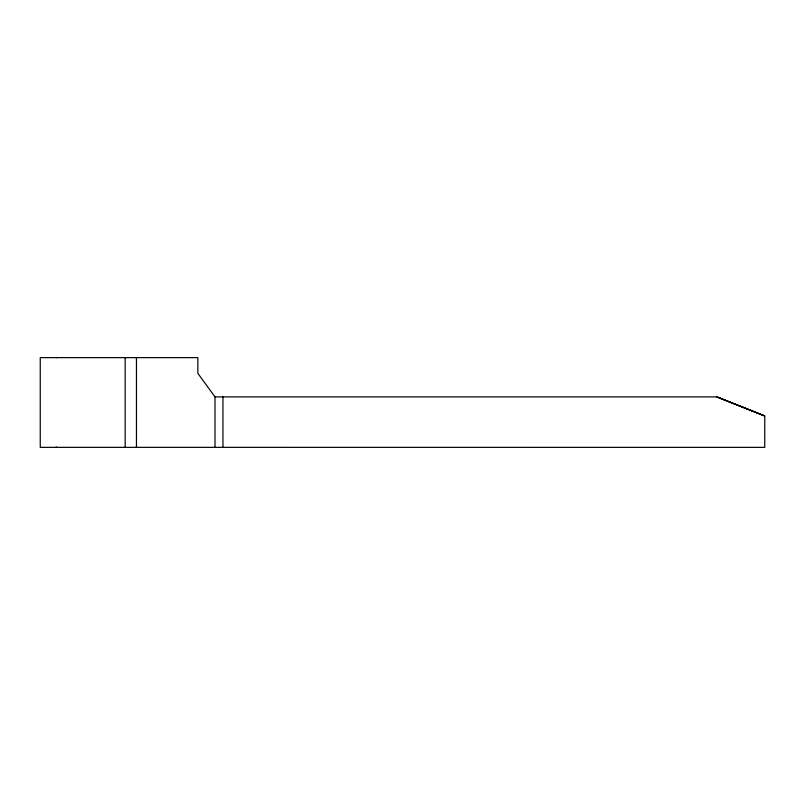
<?xml version="1.0" encoding="UTF-8"?>
<svg xmlns="http://www.w3.org/2000/svg" width="805" height="805" viewBox="0 0 805 805"><rect width="100%" height="100%" fill="white"/><g stroke="black" fill="none" stroke-linecap="round" stroke-linejoin="round"><path stroke-width="1.21" d="M125.167 447.359L125.167 357.631M222.945 447.359L222.945 396.905M214.995 396.905L716.903 396.905L764.75 415.954L764.75 447.369L40.25 447.359L40.25 357.631L197.859 357.631L197.859 373.339L214.995 396.905L214.995 447.359M135.673 357.631L136.458 357.631L136.458 447.359L135.622 447.359M55.958 357.631L56.742 357.631M722.266 399.069L716.903 396.905L764.75 415.954L722.216 399.069M56.742 447.359L55.958 447.359L56.742 447.359"/></g></svg>
